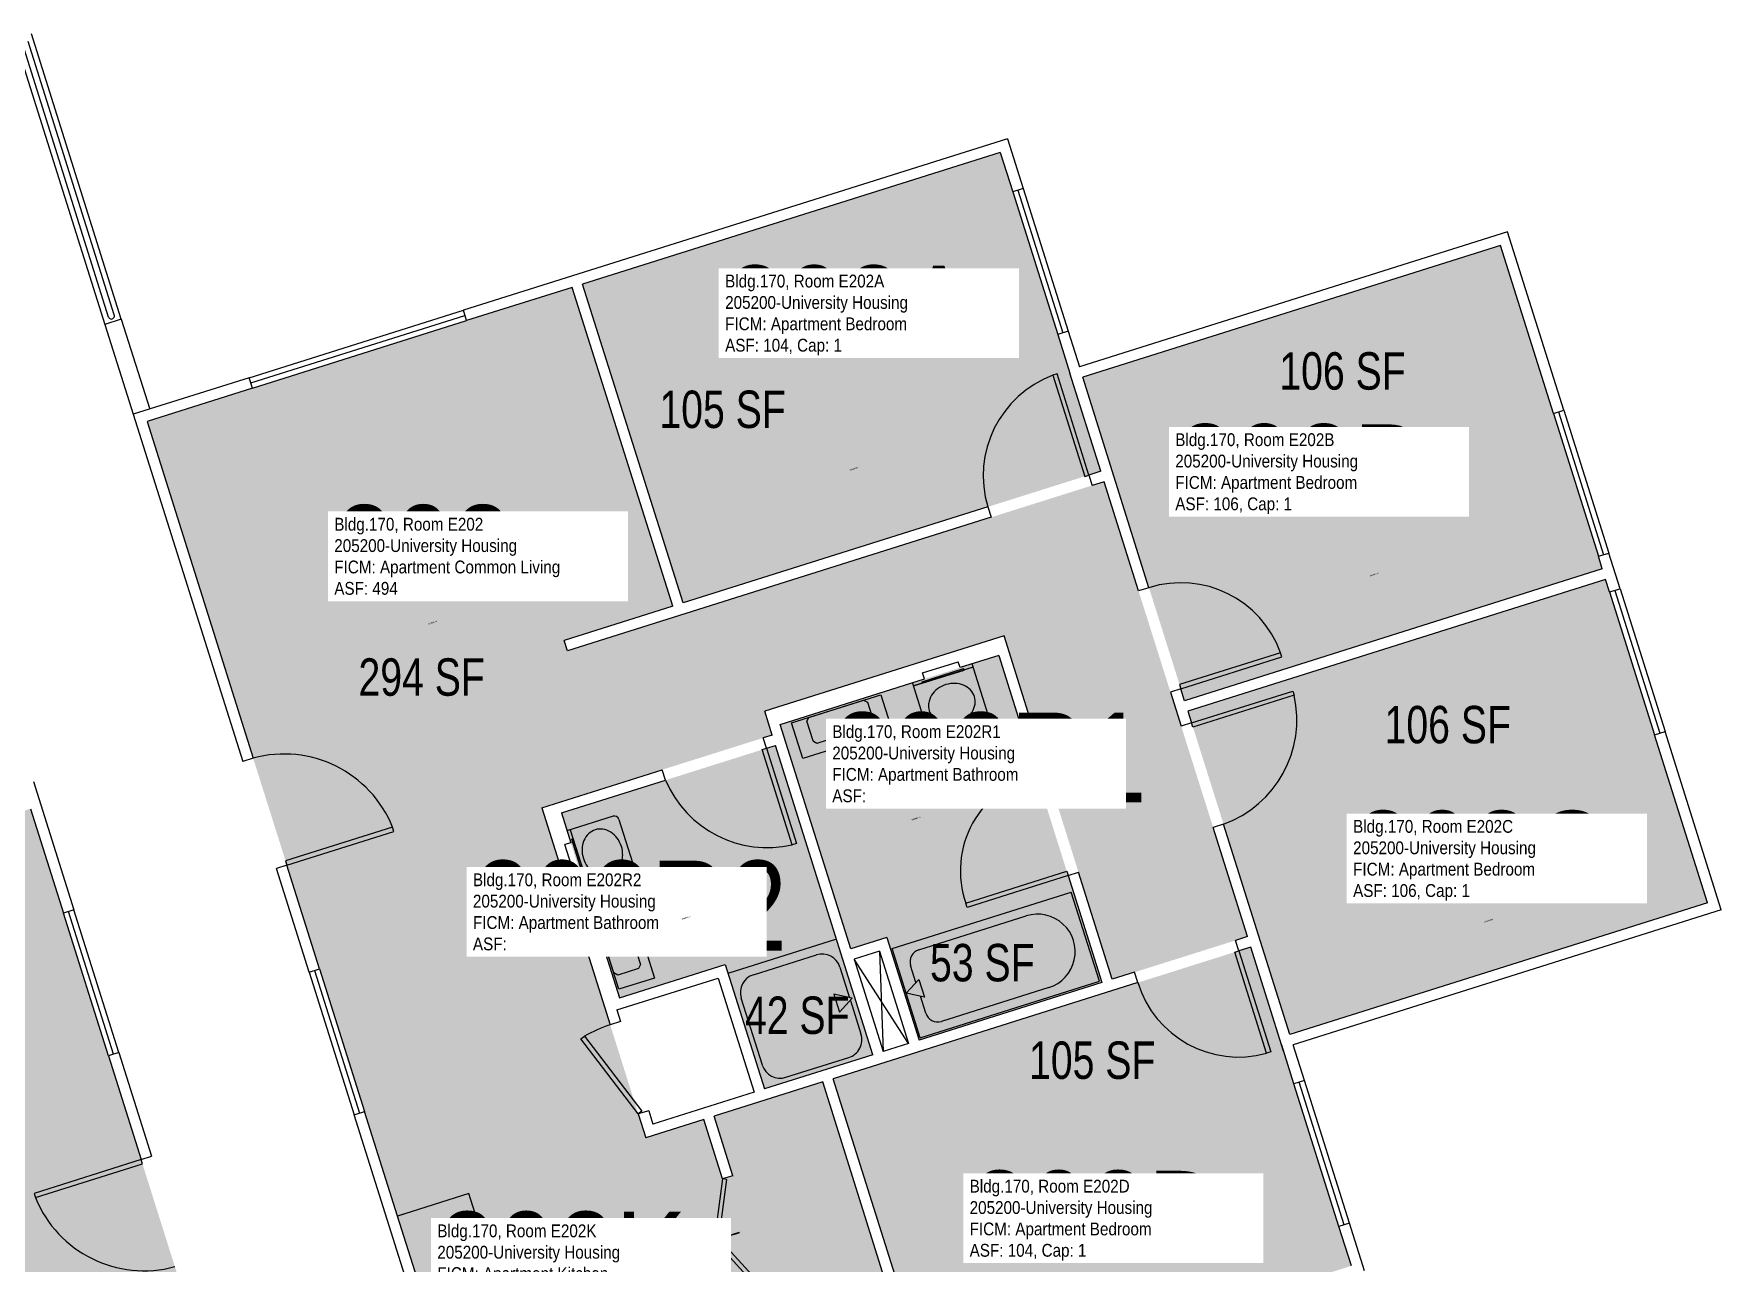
# Model space of a CAD drawing. Header units: inches. Extents: x -323 to 1242, y -1298 to 1967.
# Drawn here: x 586 to 1127, y -710 to -315 of the extents above; entities that cross this region are included whole.
import ezdxf
from ezdxf.enums import TextEntityAlignment as Align

# ---------------------------------------------------------------- set-up
doc = ezdxf.new("R2010")
doc.units = ezdxf.units.IN
doc.header["$LTSCALE"] = 10
doc.header["$MEASUREMENT"] = 0
for name, color, linetype in [('A-DOOR', 2, 'CONTINUOUS'), ('A-FLOR', 3, 'CONTINUOUS'), ('A-GLAZ', 1, 'CONTINUOUS'), ('A-IDEN-RNUM', 7, 'CONTINUOUS'), ('A-IDEN-SNUM', 4, 'CONTINUOUS'), ('A-IDEN-VNUM', 4, 'CONTINUOUS'), ('A-WALL', 5, 'CONTINUOUS'), ('AREA-TEXT', 3, 'CONTINUOUS'), ('P-SANR-FIXT', 2, 'CONTINUOUS'), ('Rooms-Category-Color', 7, 'CONTINUOUS'), ('Rooms-College-Color', 7, 'CONTINUOUS'), ('Rooms-Department-Color', 7, 'CONTINUOUS'), ('Rooms-Division-Color', 7, 'CONTINUOUS'), ('Rooms-Information', 7, 'CONTINUOUS')]:
    doc.layers.add(name, color=color, linetype=linetype)
doc.styles.add('CP_AREA', font='arial.ttf', dxfattribs={"height": 15})
doc.styles.add('CP_ROOMSNUMBER', font='arial.ttf', dxfattribs={"height": 1})
doc.styles.add('CP_ROOMVNUMBER', font='arial.ttf', dxfattribs={"width": 0.85, "height": 0.075})

msp = doc.modelspace()

# ---------------------------------------------------------------- hatches: boundary and pattern name
at = {"layer": 'Rooms-Category-Color', "true_color": 0x728ef3}
for points in [[(794.37, -497.93), (762.12, -395.64), (896.12, -353.39), (928.37, -455.68)], [(922.54, -425.54), (955.24, -529.26), (1089.23, -487.01), (1056.54, -383.29)], [(975.42, -604.94), (929.42, -459.02), (757.27, -513.29), (756.22, -509.95), (791.03, -498.98), (758.78, -396.69), (622.4, -439.69), (702.76, -694.57), (782.39, -669.46), (749.02, -563.6), (822.93, -540.3), (820.53, -532.67), (897.3, -508.46), (932.03, -618.62)], [(956.29, -532.6), (988.99, -636.31), (1122.99, -594.07), (1090.29, -490.35)], [(928.69, -619.67), (895.62, -514.76), (825.52, -536.86), (848.22, -608.87), (859.66, -605.26), (870.04, -638.16)], [(855.25, -642.82), (823.98, -543.64), (755.32, -565.28), (774, -624.54), (807.85, -613.86), (820.44, -653.8)], [(312.36, -653.56), (358.37, -799.48), (530.51, -745.2), (531.57, -748.54), (496.75, -759.52), (529, -861.8), (665.38, -818.81), (585.03, -563.92), (504.43, -589.34), (537.81, -695.19), (464.85, -718.2), (466.96, -724.88), (390.19, -749.08), (355.76, -639.88)], [(976.48, -608.28), (1008.73, -710.56), (874.73, -752.81), (842.48, -650.52)], [(871.39, -753.86), (839.14, -651.58), (804.33, -662.55), (810.42, -681.86), (807.08, -682.91), (800.99, -663.6), (702.76, -694.57), (735.01, -796.86), (833.24, -765.89), (817.9, -717.25), (821.24, -716.19), (836.58, -764.84), (871.39, -753.86)]]:
    msp.add_hatch(color=171, dxfattribs=at).paths.add_polyline_path(points)
at = {"layer": 'Rooms-College-Color', "true_color": 0xadadad}
for points in [[(794.37, -497.93), (762.12, -395.64), (896.12, -353.39), (928.37, -455.68)], [(922.54, -425.54), (955.24, -529.26), (1089.23, -487.01), (1056.54, -383.29)], [(975.42, -604.94), (929.42, -459.02), (757.27, -513.29), (756.22, -509.95), (791.03, -498.98), (758.78, -396.69), (622.4, -439.69), (702.76, -694.57), (782.39, -669.46), (749.02, -563.6), (822.93, -540.3), (820.53, -532.67), (897.3, -508.46), (932.03, -618.62)], [(956.29, -532.6), (988.99, -636.31), (1122.99, -594.07), (1090.29, -490.35)], [(928.69, -619.67), (895.62, -514.76), (825.52, -536.86), (848.22, -608.87), (859.66, -605.26), (870.04, -638.16)], [(855.25, -642.82), (823.98, -543.64), (755.32, -565.28), (774, -624.54), (807.85, -613.86), (820.44, -653.8)], [(312.36, -653.56), (358.37, -799.48), (530.51, -745.2), (531.57, -748.54), (496.75, -759.52), (529, -861.8), (665.38, -818.81), (585.03, -563.92), (504.43, -589.34), (537.81, -695.19), (464.85, -718.2), (466.96, -724.88), (390.19, -749.08), (355.76, -639.88)], [(976.48, -608.28), (1008.73, -710.56), (874.73, -752.81), (842.48, -650.52)], [(871.39, -753.86), (839.14, -651.58), (804.33, -662.55), (810.42, -681.86), (807.08, -682.91), (800.99, -663.6), (702.76, -694.57), (735.01, -796.86), (833.24, -765.89), (817.9, -717.25), (821.24, -716.19), (836.58, -764.84), (871.39, -753.86)]]:
    msp.add_hatch(color=253, dxfattribs=at).paths.add_polyline_path(points)
at = {"layer": 'Rooms-Department-Color', "true_color": 0x604aed}
for points in [[(794.37, -497.93), (762.12, -395.64), (896.12, -353.39), (928.37, -455.68)], [(922.54, -425.54), (955.24, -529.26), (1089.23, -487.01), (1056.54, -383.29)], [(975.42, -604.94), (929.42, -459.02), (757.27, -513.29), (756.22, -509.95), (791.03, -498.98), (758.78, -396.69), (622.4, -439.69), (702.76, -694.57), (782.39, -669.46), (749.02, -563.6), (822.93, -540.3), (820.53, -532.67), (897.3, -508.46), (932.03, -618.62)], [(956.29, -532.6), (988.99, -636.31), (1122.99, -594.07), (1090.29, -490.35)], [(928.69, -619.67), (895.62, -514.76), (825.52, -536.86), (848.22, -608.87), (859.66, -605.26), (870.04, -638.16)], [(855.25, -642.82), (823.98, -543.64), (755.32, -565.28), (774, -624.54), (807.85, -613.86), (820.44, -653.8)], [(312.36, -653.56), (358.37, -799.48), (530.51, -745.2), (531.57, -748.54), (496.75, -759.52), (529, -861.8), (665.38, -818.81), (585.03, -563.92), (504.43, -589.34), (537.81, -695.19), (464.85, -718.2), (466.96, -724.88), (390.19, -749.08), (355.76, -639.88)], [(976.48, -608.28), (1008.73, -710.56), (874.73, -752.81), (842.48, -650.52)], [(871.39, -753.86), (839.14, -651.58), (804.33, -662.55), (810.42, -681.86), (807.08, -682.91), (800.99, -663.6), (702.76, -694.57), (735.01, -796.86), (833.24, -765.89), (817.9, -717.25), (821.24, -716.19), (836.58, -764.84), (871.39, -753.86)]]:
    msp.add_hatch(color=173, dxfattribs=at).paths.add_polyline_path(points)
at = {"layer": 'Rooms-Division-Color', "true_color": 0x604aed}
for points in [[(794.37, -497.93), (762.12, -395.64), (896.12, -353.39), (928.37, -455.68)], [(922.54, -425.54), (955.24, -529.26), (1089.23, -487.01), (1056.54, -383.29)], [(975.42, -604.94), (929.42, -459.02), (757.27, -513.29), (756.22, -509.95), (791.03, -498.98), (758.78, -396.69), (622.4, -439.69), (702.76, -694.57), (782.39, -669.46), (749.02, -563.6), (822.93, -540.3), (820.53, -532.67), (897.3, -508.46), (932.03, -618.62)], [(956.29, -532.6), (988.99, -636.31), (1122.99, -594.07), (1090.29, -490.35)], [(928.69, -619.67), (895.62, -514.76), (825.52, -536.86), (848.22, -608.87), (859.66, -605.26), (870.04, -638.16)], [(855.25, -642.82), (823.98, -543.64), (755.32, -565.28), (774, -624.54), (807.85, -613.86), (820.44, -653.8)], [(312.36, -653.56), (358.37, -799.48), (530.51, -745.2), (531.57, -748.54), (496.75, -759.52), (529, -861.8), (665.38, -818.81), (585.03, -563.92), (504.43, -589.34), (537.81, -695.19), (464.85, -718.2), (466.96, -724.88), (390.19, -749.08), (355.76, -639.88)], [(976.48, -608.28), (1008.73, -710.56), (874.73, -752.81), (842.48, -650.52)], [(871.39, -753.86), (839.14, -651.58), (804.33, -662.55), (810.42, -681.86), (807.08, -682.91), (800.99, -663.6), (702.76, -694.57), (735.01, -796.86), (833.24, -765.89), (817.9, -717.25), (821.24, -716.19), (836.58, -764.84), (871.39, -753.86)]]:
    msp.add_hatch(color=173, dxfattribs=at).paths.add_polyline_path(points)

# ---------------------------------------------------------------- linework, layer by layer
at = {"layer": 'A-DOOR'}
for p, q in [((914.33, -424.46), (912.98, -424.88)), ((912.98, -424.88), (923.2, -457.31)), ((924.55, -456.88), (914.33, -424.46)), ((923.2, -457.31), (924.55, -456.88)), ((986.03, -513.87), (953.61, -524.09)), ((986.46, -515.22), (986.03, -513.87)), ((954.03, -525.44), (986.46, -515.22)), ((953.61, -524.09), (954.03, -525.44)), ((957.49, -536.41), (989.92, -526.19)), ((990.34, -527.54), (957.92, -537.76)), ((989.92, -526.19), (990.34, -527.54)), ((957.92, -537.76), (957.49, -536.41)), ((819.77, -544.96), (821.12, -544.54)), ((829.4, -575.48), (819.77, -544.96)), ((821.12, -544.54), (830.75, -575.06)), ((701.19, -569.86), (666.85, -580.68)), ((667.28, -582.03), (701.61, -571.21)), ((701.61, -571.21), (701.19, -569.86)), ((830.75, -575.06), (829.4, -575.48)), ((666.85, -580.68), (667.28, -582.03)), ((885.02, -594.21), (917.44, -583.99)), ((917.44, -583.99), (917.87, -585.34)), ((917.87, -585.34), (885.44, -595.56)), ((885.44, -595.56), (885.02, -594.21)), ((971.31, -609.91), (972.66, -609.48)), ((981.54, -642.33), (971.31, -609.91)), ((972.66, -609.48), (982.89, -641.91)), ((761.6, -637.77), (762.73, -636.91)), ((779.99, -661.83), (761.6, -637.77)), ((762.73, -636.91), (781.11, -660.98)), ((982.89, -641.91), (981.54, -642.33)), ((781.11, -660.98), (779.99, -661.83)), ((620.51, -676.46), (586.17, -687.29)), ((620.93, -677.82), (620.51, -676.46)), ((586.6, -688.64), (620.93, -677.82)), ((586.17, -687.29), (586.6, -688.64)), ((807.01, -682.68), (804.56, -701.11)), ((805.96, -701.3), (808.41, -682.86)), ((808.41, -682.86), (807.01, -682.68)), ((804.56, -701.11), (805.96, -701.3)), ((805.25, -703.31), (806.29, -702.36)), ((817.83, -717.01), (805.25, -703.31)), ((806.29, -702.36), (818.87, -716.05))]:
    msp.add_line(p, q, dxfattribs=at)
for centre, radius, start, end in [((925.02, -457.09), 34.38, 110.4946, 196.9399), ((954.07, -525.41), 33.98, 19.8534, 107.581), ((955.81, -535.46), 35.43, 289.6329, 12.926), ((666.34, -583.97), 37.6, 22.0503, 105.246), ((821.41, -540.84), 35.55, 203.0506, 282.9811), ((915.19, -583.89), 31.88, 103.6775, 198.8814), ((972.52, -609.79), 33.77, 197.0656, 285.4934), ((785.84, -677.33), 46.56, 108.635, 119.7681), ((621.45, -674.53), 37.6, 202.0503, 285.246), ((803.59, -675.71), 25.7, 275.2935, 290.0987), ((819.03, -724.68), 25.7, 104.898, 119.7032)]:
    msp.add_arc(centre, radius, start, end, dxfattribs=at)
at = {"layer": 'A-FLOR'}
for p, q in [((582.33, -318.4), (609.99, -406.14)), ((611.9, -405.54), (584.24, -317.8)), ((857.38, -609.65), (858.59, -641.77)), ((866.7, -639.22), (849.27, -612.21))]:
    msp.add_line(p, q, dxfattribs=at)
msp.add_arc((610.95, -405.84), 1, 197.4983, 17.4983, dxfattribs=at)
at = {"layer": 'A-GLAZ'}
for p, q in [((900.11, -366.03), (914.54, -411.81)), ((901.77, -365.5), (916.21, -411.28)), ((903.44, -364.98), (917.88, -410.76)), ((655.21, -425.68), (723.88, -404.03)), ((655.73, -427.34), (724.4, -405.7)), ((656.26, -429.01), (724.93, -407.37)), ((1073.52, -437.18), (1087.96, -482.96)), ((1075.19, -436.65), (1089.63, -482.43)), ((1076.86, -436.13), (1091.29, -481.91)), ((1091.56, -494.4), (1106, -540.18)), ((1093.23, -493.88), (1107.67, -539.66)), ((1094.9, -493.35), (1109.34, -539.13)), ((610.02, -643.2), (595.59, -597.42)), ((611.69, -642.68), (597.26, -596.9)), ((613.36, -642.15), (598.93, -596.37)), ((674.43, -616.35), (688.86, -662.12)), ((676.1, -615.82), (690.53, -661.6)), ((677.77, -615.29), (692.2, -661.07)), ((1004.74, -697.93), (990.31, -652.15)), ((1006.41, -697.4), (991.98, -651.62)), ((1008.08, -696.87), (993.65, -651.1))]:
    msp.add_line(p, q, dxfattribs=at)
at = {"layer": 'A-WALL'}
for p, q in [((580.05, -316.99), (608.92, -408.55)), ((614.16, -406.9), (585.3, -315.34)), ((898.41, -349), (723.88, -404.03)), ((898.41, -349), (903.44, -364.98)), ((896.12, -353.39), (762.12, -395.64)), ((896.12, -353.39), (900.11, -366.03)), ((903.44, -364.98), (900.11, -366.03)), ((1058.82, -378.9), (921.48, -422.2)), ((1076.86, -436.13), (1058.82, -378.9)), ((1056.54, -383.29), (922.54, -425.54)), ((1073.52, -437.18), (1056.54, -383.29)), ((758.79, -396.69), (724.93, -407.37)), ((791.03, -498.98), (758.79, -396.69)), ((794.37, -497.93), (762.12, -395.64)), ((724.93, -407.37), (723.88, -404.03)), ((614.16, -406.9), (608.92, -408.55)), ((608.92, -408.55), (618.01, -437.4)), ((614.16, -406.9), (623.26, -435.75)), ((917.88, -410.76), (914.54, -411.81)), ((917.88, -410.76), (921.48, -422.2)), ((914.54, -411.81), (918.45, -424.21)), ((655.21, -425.68), (618.01, -437.4)), ((656.26, -429.01), (655.21, -425.68)), ((928.37, -455.68), (918.45, -424.21)), ((943.81, -493.02), (922.54, -425.54)), ((656.26, -429.01), (622.4, -439.69)), ((618.01, -437.4), (653.12, -548.75)), ((1073.52, -437.18), (1076.86, -436.13)), ((622.4, -439.69), (656.45, -547.7)), ((928.37, -455.68), (924.55, -456.88)), ((924.55, -456.88), (925.61, -460.22)), ((929.42, -459.02), (925.61, -460.22)), ((940.47, -494.07), (929.42, -459.02)), ((893.18, -470.44), (757.27, -513.29)), ((892.13, -467.11), (794.37, -497.93)), ((892.13, -467.11), (893.18, -470.44)), ((1089.23, -487.01), (955.24, -529.26)), ((1087.96, -482.96), (1091.29, -481.91)), ((1089.23, -487.01), (1087.96, -482.96)), ((1094.9, -493.35), (1091.29, -481.91)), ((1090.29, -490.35), (956.29, -532.6)), ((1091.56, -494.4), (1090.29, -490.35)), ((943.81, -493.02), (940.47, -494.07)), ((1091.56, -494.4), (1094.9, -493.35)), ((791.03, -498.98), (756.22, -509.95)), ((897.3, -508.46), (820.53, -532.67)), ((910.98, -551.86), (897.3, -508.46)), ((757.27, -513.29), (756.22, -509.95)), ((871.17, -520.37), (882.62, -516.76)), ((883.22, -518.67), (882.62, -516.76)), ((895.62, -514.76), (883.22, -518.67)), ((895.62, -514.76), (907.65, -552.91)), ((825.52, -536.86), (871.78, -522.28)), ((871.78, -522.28), (871.17, -520.37)), ((954.03, -525.44), (950.69, -526.49)), ((950.69, -526.49), (954.15, -537.46)), ((955.24, -529.26), (954.03, -525.44)), ((822.93, -540.3), (820.53, -532.67)), ((956.29, -532.6), (957.49, -536.41)), ((822.93, -540.3), (820.07, -541.2)), ((821.12, -544.54), (820.07, -541.2)), ((848.22, -608.87), (825.52, -536.86)), ((957.49, -536.41), (954.15, -537.46)), ((1106, -540.18), (1109.34, -539.13)), ((1122.99, -594.07), (1106, -540.18)), ((1127.38, -596.35), (1109.34, -539.13)), ((821.12, -544.54), (823.99, -543.64)), ((855.26, -642.82), (823.99, -543.64)), ((656.45, -547.7), (653.12, -548.75)), ((749.02, -563.6), (787.65, -551.42)), ((788.7, -554.76), (787.65, -551.42)), ((907.65, -552.91), (910.98, -551.86)), ((585.96, -555.24), (598.93, -596.37)), ((755.32, -565.29), (788.7, -554.76)), ((585.03, -563.92), (595.59, -597.42)), ((749.02, -563.6), (770.97, -633.22)), ((755.32, -565.29), (758.32, -574.82)), ((967.71, -568.84), (964.38, -569.89)), ((975.43, -604.94), (964.38, -569.89)), ((988.99, -636.31), (967.71, -568.84)), ((758.32, -574.82), (756.42, -575.42)), ((760.03, -586.87), (756.42, -575.42)), ((667.28, -582.03), (663.94, -583.08)), ((674.43, -616.35), (663.94, -583.08)), ((677.77, -615.29), (667.28, -582.03)), ((917.87, -585.34), (921.21, -584.29)), ((932.03, -618.62), (921.21, -584.29)), ((761.93, -586.27), (760.03, -586.87)), ((761.93, -586.27), (774, -624.54)), ((917.87, -585.34), (928.69, -619.67)), ((1122.99, -594.07), (988.99, -636.31)), ((598.93, -596.37), (595.59, -597.42)), ((1127.38, -596.35), (990.04, -639.65)), ((859.67, -605.26), (848.22, -608.87)), ((859.67, -605.26), (870.04, -638.16)), ((975.43, -604.94), (971.61, -606.14)), ((972.66, -609.48), (971.61, -606.14)), ((857.38, -609.65), (849.27, -612.21)), ((857.38, -609.65), (866.7, -639.22)), ((976.48, -608.28), (972.66, -609.48)), ((987, -641.66), (976.48, -608.28)), ((674.43, -616.35), (677.77, -615.29)), ((774, -624.54), (807.85, -613.86)), ((807.85, -613.86), (820.45, -653.8)), ((849.27, -612.21), (858.59, -641.77)), ((939.18, -616.36), (932.03, -618.62)), ((940.24, -619.7), (939.18, -616.36)), ((773.14, -628.47), (805.57, -618.25)), ((805.57, -618.25), (817.11, -654.85)), ((940.24, -619.7), (842.48, -650.52)), ((928.69, -619.67), (870.04, -638.16)), ((774.31, -632.17), (770.97, -633.22)), ((773.14, -628.47), (774.31, -632.17)), ((613.36, -642.15), (610.02, -643.2)), ((610.02, -643.2), (620.51, -676.46)), ((613.36, -642.15), (623.85, -675.41)), ((855.26, -642.82), (820.45, -653.8)), ((866.7, -639.22), (858.59, -641.77)), ((990.31, -652.15), (986.4, -639.75)), ((993.65, -651.1), (990.04, -639.65)), ((817.11, -654.85), (784.68, -665.07)), ((839.14, -651.57), (804.33, -662.55)), ((871.39, -753.86), (839.14, -651.57)), ((874.73, -752.81), (842.48, -650.52)), ((993.65, -651.1), (990.31, -652.15)), ((688.86, -662.12), (692.2, -661.07)), ((707.84, -722.33), (688.86, -662.12)), ((702.76, -694.57), (692.2, -661.07)), ((783.33, -660.78), (779.99, -661.83)), ((779.99, -661.83), (782.39, -669.46)), ((800.99, -663.6), (782.39, -669.46)), ((783.33, -660.78), (784.68, -665.07)), ((807.01, -682.68), (800.99, -663.6)), ((810.34, -681.62), (804.33, -662.55)), ((620.51, -676.46), (623.85, -675.41)), ((810.34, -681.62), (807.01, -682.68)), ((704.67, -693.97), (702.76, -694.57)), ((711.18, -721.28), (702.76, -694.57)), ((1008.08, -696.87), (1004.74, -697.93)), ((1008.73, -710.56), (1004.74, -697.93)), ((1012.89, -712.13), (1008.08, -696.87))]:
    msp.add_line(p, q, dxfattribs=at)
at = {"layer": 'P-SANR-FIXT'}
for p, q in [((887.37, -518.54), (868.3, -524.55)), ((868.3, -524.55), (884.51, -519.44)), ((871.01, -523.18), (884.36, -518.97)), ((884.51, -519.44), (884.36, -518.97)), ((892.18, -533.8), (887.04, -517.47)), ((873.11, -539.81), (867.96, -523.48)), ((871.16, -523.65), (871.01, -523.18)), ((829.16, -536.37), (857.78, -527.35)), ((834.68, -534.63), (852.26, -529.09)), ((852.26, -529.09), (853.48, -529.72)), ((853.48, -529.72), (855.52, -536.2)), ((857.78, -527.35), (861.38, -538.79)), ((834.05, -535.85), (834.68, -534.63)), ((836.04, -542.16), (834.05, -535.85)), ((891.2, -535.68), (874.99, -540.79)), ((832.77, -547.81), (829.16, -536.37)), ((861.38, -538.79), (832.77, -547.81)), ((843.49, -539.99), (840.55, -541.93)), ((848.12, -538.53), (843.49, -539.99)), ((851.65, -538.43), (848.12, -538.53)), ((854.72, -537.46), (851.65, -538.43)), ((855.52, -536.2), (854.96, -537.26)), ((837.31, -542.95), (836.24, -542.4)), ((840.55, -541.93), (837.31, -542.95)), ((771.9, -566.35), (757.12, -571.01)), ((773.79, -567.33), (778.9, -583.54)), ((758.19, -570.67), (764.21, -589.74)), ((759.1, -573.53), (758.62, -573.68)), ((762.83, -587.03), (758.62, -573.68)), ((764.21, -589.74), (759.1, -573.53)), ((763.31, -586.88), (762.83, -587.03)), ((777.92, -585.42), (763.14, -590.08)), ((764.76, -593.24), (776.2, -589.63)), ((776.2, -589.63), (785.22, -618.24)), ((773.78, -621.85), (764.76, -593.24)), ((767.07, -597.23), (773.74, -595.13)), ((773.74, -595.13), (774.84, -595.7)), ((861.43, -608.77), (918.89, -590.65)), ((927.91, -619.26), (918.89, -590.65)), ((766.41, -598.49), (767.07, -597.23)), ((772.13, -616.61), (766.41, -598.49)), ((775.05, -595.94), (776.05, -599.12)), ((776.05, -599.12), (776.15, -602.76)), ((869.98, -609.17), (904.45, -598.3)), ((776.15, -602.76), (777.63, -607.47)), ((843.57, -605.75), (808.76, -616.72)), ((777.68, -607.57), (779.66, -610.56)), ((779.66, -610.56), (780.71, -613.9)), ((816.93, -617.16), (837.12, -610.79)), ((870.45, -637.38), (861.43, -608.77)), ((773.38, -617.26), (772.13, -616.61)), ((780.06, -615.15), (773.38, -617.26)), ((780.71, -613.9), (780.06, -615.15)), ((844.65, -614.71), (847.75, -624.54)), ((869.07, -619.65), (867.35, -614.2)), ((785.22, -618.24), (773.78, -621.85)), ((865.94, -623.07), (869.99, -618.65)), ((869.99, -618.65), (871.79, -624.37)), ((870.45, -637.38), (927.91, -619.26)), ((911.7, -621.28), (877.22, -632.15)), ((819.78, -646.15), (813.01, -624.69)), ((848.61, -624.73), (842.76, -623.44)), ((842.76, -623.44), (844.56, -629.16)), ((844.56, -629.16), (848.61, -624.73)), ((848.01, -625.39), (851.41, -636.17)), ((871.79, -624.37), (865.94, -623.07)), ((872.18, -629.53), (870.47, -624.08)), ((827.3, -650.06), (847.5, -643.7)), ((725.65, -687.35), (702.76, -694.57)), ((757.9, -789.64), (725.65, -687.35))]:
    msp.add_line(p, q, dxfattribs=at)
for centre, radius, start, end in [((881.35, -532.71), 9, 107.4983, 126.7277), ((881.35, -532.71), 9, 88.269, 107.4983), ((881.4, -531.36), 7.65, 67.3974, 88.269), ((881.8, -530.38), 6.59, 43.6899, 67.3974), ((878.49, -530.88), 5.42, 171.3068, 197.4983), ((879.65, -531.06), 6.59, 147.5993, 171.3068), ((880.55, -531.63), 7.65, 126.7277, 147.5993), ((882.65, -529.57), 5.42, 17.4983, 43.6899), ((881.49, -529.39), 6.59, 327.5993, 351.3068), ((882.65, -529.57), 5.42, 351.3068, 17.4983), ((878.49, -530.88), 5.42, 197.4983, 223.6899), ((879.34, -530.07), 6.59, 223.6899, 247.3974), ((879.79, -527.75), 9, 287.4983, 306.7277), ((880.6, -528.83), 7.65, 306.7277, 327.5993), ((890.75, -534.25), 1.5, 287.4983, 17.4983), ((850.26, -547.15), 8.42, 134.1995, 158.0259), ((846.77, -543.56), 3.41, 101.1699, 134.1937), ((847.48, -543.33), 3.41, 80.8029, 113.8268), ((846.68, -548.27), 8.42, 56.9708, 80.7972), ((845.84, -549.57), 9.96, 36.3337, 56.9708), ((854.6, -537.08), 0.406, 287.4983, 332.4983), ((874.54, -539.36), 1.5, 197.4983, 287.4983), ((879.75, -529.09), 7.65, 247.3974, 268.269), ((879.79, -527.75), 9, 268.269, 287.4983), ((836.43, -542.04), 0.406, 197.4983, 242.4983), ((851.68, -547.72), 9.96, 158.0259, 178.663), ((849.39, -547.95), 6.19, 17.5825, 43.7497), ((848.48, -548.79), 7.33, 356.46, 21.7), ((847.85, -548.43), 6.19, 171.247, 197.4141), ((849.07, -548.6), 7.33, 193.2967, 218.5367), ((844.87, -548.99), 10.93, 338.0259, 358.663), ((852.15, -546.69), 10.93, 216.3337, 236.9708), ((850.78, -548.8), 8.42, 236.9708, 260.7972), ((850.25, -553.68), 3.53, 256.5737, 289.0365), ((850.43, -553.62), 3.53, 285.9602, 318.423), ((847.2, -549.93), 8.42, 314.1995, 338.0259), ((772.36, -567.78), 1.5, 17.4983, 107.4983), ((768.62, -576.69), 6.59, 133.6899, 157.3974), ((767.81, -575.84), 5.42, 107.4983, 133.6899), ((767.81, -575.84), 5.42, 81.3068, 107.4983), ((767.63, -577), 6.59, 57.5993, 81.3068), ((767.07, -577.89), 7.65, 36.7277, 57.5993), ((765.99, -578.7), 9, 17.4983, 36.7277), ((769.6, -577.09), 7.65, 157.3974, 178.269), ((770.95, -577.13), 9, 178.269, 197.4983), ((767.33, -578.74), 7.65, 337.3974, 358.269), ((765.99, -578.7), 9, 358.269, 17.4983), ((770.95, -577.13), 9, 197.4983, 216.7277), ((769.87, -577.94), 7.65, 216.7277, 237.5993), ((769.3, -578.83), 6.59, 237.5993, 261.3068), ((769.12, -580), 5.42, 287.4983, 313.6899), ((768.31, -579.15), 6.59, 313.6899, 337.3974), ((777.47, -583.99), 1.5, 287.4983, 17.4983), ((769.12, -580), 5.42, 261.3068, 287.4983), ((788.24, -605.32), 11.18, 107.4983, 126.3337), ((788.24, -605.32), 11.18, 88.663, 107.4983), ((788.29, -603.47), 9.33, 68.0259, 88.663), ((788.83, -602.13), 7.89, 44.1995, 68.0259), ((774.65, -596.07), 0.418, 17.4983, 62.4983), ((785.94, -603.04), 7.89, 146.9708, 170.7972), ((787.15, -603.82), 9.33, 126.3337, 146.9708), ((789.96, -601.02), 6.3, 17.4983, 44.1995), ((789.96, -601.02), 6.3, 350.7972, 17.4983), ((908.08, -609.79), 12.05, 287.4983, 107.4983), ((784.37, -602.78), 6.3, 170.7972, 197.4983), ((784.37, -602.78), 6.3, 197.4983, 224.1995), ((786.42, -599.48), 10.24, 306.3337, 326.9708), ((788.4, -600.77), 7.89, 326.9708, 350.7972), ((778.03, -607.34), 0.418, 197.4983, 213.4437), ((785.51, -601.68), 7.89, 224.1995, 248.0259), ((786.05, -600.34), 9.33, 248.0259, 268.663), ((786.09, -598.49), 11.18, 268.663, 287.4983), ((787.42, -600.85), 8.55, 283.7229, 306.3337), ((838.93, -616.52), 6, 17.4983, 107.4983), ((871.18, -613), 4.02, 107.4983, 197.4983), ((818.73, -622.88), 6, 107.4983, 197.4983), ((876.01, -628.32), 4.02, 197.4983, 287.4983), ((845.69, -637.98), 6, 287.4983, 17.4983), ((825.5, -644.34), 6, 197.4983, 287.4983)]:
    msp.add_arc(centre, radius, start, end, dxfattribs=at)

# ---------------------------------------------------------------- texts
at = {"layer": 'A-IDEN-RNUM', "style": 'CP_ROOMSNUMBER'}
for s, rotation, p in [('0202-A0', 17.8767, (847.89, -455.48)), ('0202-B0', 17.9095, (1014.8, -489.4)), ('0202-00', 17.9095, (712.8, -504.82)), ('0202-R1', 17.4628, (867.77, -567.66)), ('0202-R2', 17.4628, (793.99, -599.51)), ('0202-C0', 17.8767, (1051.41, -600.43))]:
    msp.add_text(s, height=0.36, rotation=rotation, dxfattribs=at).set_placement(p)
at = {"layer": 'A-IDEN-SNUM', "style": 'CP_ROOMSNUMBER'}
for s, rotation, p in [('1700E202A0', 17.8767, (847.89, -455.48)), ('1700E202B0', 17.9095, (1014.8, -489.4)), ('1700E20200', 17.9095, (712.8, -504.82)), ('1700E202R1', 17.4628, (867.77, -567.66)), ('1700E202R2', 17.4628, (793.99, -599.51)), ('1700E202C0', 17.8767, (1051.41, -600.43))]:
    msp.add_text(s, height=0.36, rotation=rotation, dxfattribs=at).set_placement(p)
at = {"layer": 'A-IDEN-VNUM', "style": 'CP_ROOMVNUMBER', "width": 0.85}
for s, p in [('202A', (807.85, -418.54)), ('202B', (952.24, -469.42)), ('202', (682.47, -495.35)), ('202R1', (842.22, -561.88)), ('202C', (1009.29, -593.46)), ('202R2', (726.95, -609.4)), ('202D', (886.28, -708.86)), ('202K', (715.52, -722.01))]:
    msp.add_text(s, height=28.8, dxfattribs=at).set_placement(p)
at = {"layer": 'AREA-TEXT', "style": 'CP_AREA', "width": 0.75}
for s, p in [('106 SF', (1005.89, -423.5)), ('105 SF', (807.03, -435.8)), ('294 SF', (710.5, -521.68)), ('106 SF', (1039.64, -536.94)), ('53 SF', (890.34, -613.29)), ('42 SF', (830.98, -630.16)), ('105 SF', (925.6, -644.58))]:
    msp.add_text(s, height=12, dxfattribs=at).set_placement(p, align=Align.MIDDLE_CENTER)

# ---------------------------------------------------------------- next in the draw order: texts
at = {"layer": 'Rooms-Information', "char_height": 4.1143, "width": 92.16, "attachment_point": 7, "style": 'CP_ROOMVNUMBER', "bg_fill": 3, "box_fill_scale": 1.5, "bg_fill_color": 256, "bg_fill_true_color": 13158600, "bg_fill_transparency": 0}
for s, insert in [('Bldg.170, Room E202A^M^J205200-University Housing^M^JFICM: Apartment Bedroom^M^JASF: 104, Cap: 1', (807.85, -418.54)), ('Bldg.170, Room E202B^M^J205200-University Housing^M^JFICM: Apartment Bedroom^M^JASF: 106, Cap: 1', (952.24, -469.42)), ('Bldg.170, Room E202^M^J205200-University Housing^M^JFICM: Apartment Common Living^M^JASF: 494', (682.47, -495.35)), ('Bldg.170, Room E202R1^M^J205200-University Housing^M^JFICM: Apartment Bathroom^M^JASF: ', (842.22, -561.88)), ('Bldg.170, Room E202C^M^J205200-University Housing^M^JFICM: Apartment Bedroom^M^JASF: 106, Cap: 1', (1009.29, -593.46)), ('Bldg.170, Room E202R2^M^J205200-University Housing^M^JFICM: Apartment Bathroom^M^JASF: ', (726.95, -609.4)), ('Bldg.170, Room E202D^M^J205200-University Housing^M^JFICM: Apartment Bedroom^M^JASF: 104, Cap: 1', (886.28, -708.86)), ('Bldg.170, Room E202K^M^J205200-University Housing^M^JFICM: Apartment Kitchen^M^JASF: ', (715.52, -722.01))]:
    msp.add_mtext(s, dxfattribs=dict(at, insert=insert))

doc.saveas('drawing.dxf')
